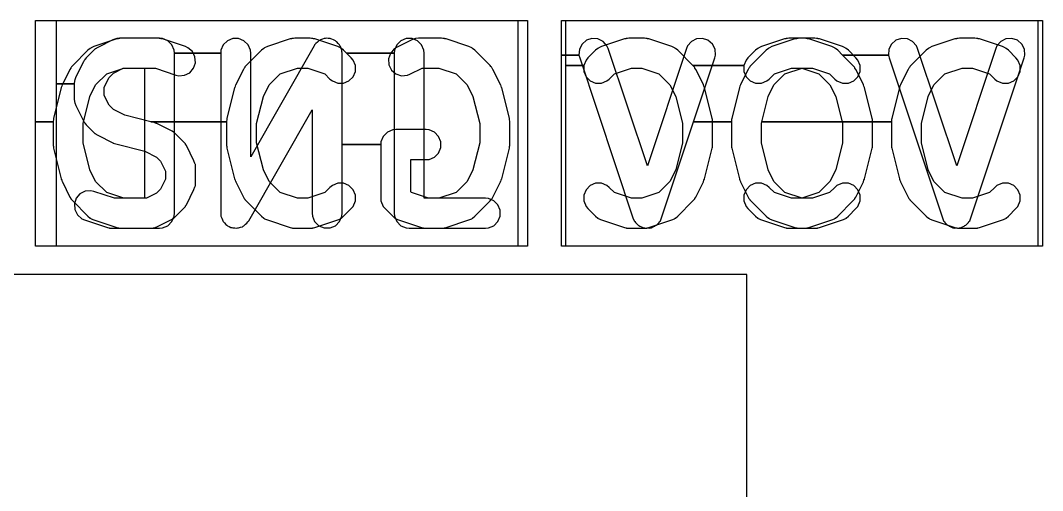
# Model space of a CAD drawing. Extents: x 0 to 153, y 0 to 103.
# Drawn here: x 115.07 to 120.18, y 50.68 to 53.03 of the extents above; entities that cross this region are included whole.
import ezdxf

# ---------------------------------------------------------------- set-up
doc = ezdxf.new("R2010")
doc.units = 0

msp = doc.modelspace()

# ---------------------------------------------------------------- linework, layer by layer
at = {"layer": 'Layer 1'}
for p, q in [((115.147, 52.524), (115.147, 53.0308)), ((115.147, 53.0308), (117.608, 53.0308)), ((115.252, 52.7145), (115.252, 53.0308)), ((115.252, 53.0308), (117.559, 53.0308)), ((117.559, 53.0308), (117.559, 51.903)), ((117.608, 53.0308), (117.608, 51.903)), ((117.777, 52.8575), (117.777, 53.0308)), ((117.777, 53.0308), (120.159, 53.0308)), ((117.8, 52.8053), (117.8, 53.0308)), ((117.8, 53.0308), (120.183, 53.0308)), ((120.159, 53.0308), (120.159, 51.903)), ((120.183, 53.0308), (120.183, 51.903)), ((115.426, 52.894), (115.424, 52.8922)), ((115.439, 52.9), (115.426, 52.894)), ((115.554, 52.9381), (115.439, 52.9)), ((115.459, 52.8959), (115.452, 52.8919)), ((115.535, 52.934), (115.459, 52.8959)), ((115.549, 52.9392), (115.535, 52.934)), ((115.551, 52.9394), (115.549, 52.9392)), ((115.554, 52.9405), (115.551, 52.9394)), ((115.568, 52.9419), (115.554, 52.9405)), ((115.561, 52.9397), (115.554, 52.9381)), ((115.563, 52.9405), (115.561, 52.9397)), ((115.565, 52.9407), (115.563, 52.9405)), ((115.568, 52.9413), (115.565, 52.9407)), ((115.759, 52.9419), (115.568, 52.9419)), ((115.57, 52.9412), (115.568, 52.9413)), ((115.577, 52.9419), (115.57, 52.9412)), ((115.768, 52.9419), (115.577, 52.9419)), ((115.766, 52.9412), (115.759, 52.9419)), ((115.768, 52.9413), (115.766, 52.9412)), ((115.782, 52.9405), (115.768, 52.9419)), ((115.771, 52.9407), (115.768, 52.9413)), ((115.774, 52.9405), (115.771, 52.9407)), ((115.775, 52.9397), (115.774, 52.9405)), ((115.783, 52.9381), (115.775, 52.9397)), ((115.809, 52.9293), (115.782, 52.9405)), ((115.897, 52.9), (115.783, 52.9381)), ((115.83, 52.9086), (115.809, 52.9293)), ((115.841, 52.8815), (115.83, 52.9086)), ((115.91, 52.894), (115.897, 52.9)), ((115.933, 52.8748), (115.91, 52.894)), ((116.086, 52.9086), (116.075, 52.8815)), ((116.107, 52.9293), (116.086, 52.9086)), ((116.134, 52.9405), (116.107, 52.9293)), ((116.163, 52.9405), (116.134, 52.9405)), ((116.19, 52.9293), (116.163, 52.9405)), ((116.211, 52.9086), (116.19, 52.9293)), ((116.222, 52.8815), (116.211, 52.9086)), ((116.541, 52.9041), (116.224, 52.3493)), ((116.293, 52.894), (116.291, 52.8922)), ((116.307, 52.9), (116.293, 52.894)), ((116.421, 52.9381), (116.307, 52.9)), ((116.428, 52.9397), (116.421, 52.9381)), ((116.43, 52.9405), (116.428, 52.9397)), ((116.433, 52.9407), (116.43, 52.9405)), ((116.435, 52.9413), (116.433, 52.9407)), ((116.437, 52.9412), (116.435, 52.9413)), ((116.445, 52.9419), (116.437, 52.9412)), ((116.521, 52.9419), (116.445, 52.9419)), ((116.528, 52.9412), (116.521, 52.9419)), ((116.53, 52.9413), (116.528, 52.9412)), ((116.533, 52.9407), (116.53, 52.9413)), ((116.535, 52.9405), (116.533, 52.9407)), ((116.537, 52.9397), (116.535, 52.9405)), ((116.544, 52.9381), (116.537, 52.9397)), ((116.543, 52.9072), (116.541, 52.9041)), ((116.545, 52.91), (116.543, 52.9086)), ((116.543, 52.9086), (116.543, 52.9072)), ((116.659, 52.9), (116.544, 52.9381)), ((116.549, 52.9161), (116.545, 52.91)), ((116.557, 52.9222), (116.549, 52.9161)), ((116.564, 52.9293), (116.557, 52.9222)), ((116.569, 52.9311), (116.564, 52.9293)), ((116.572, 52.934), (116.569, 52.9311)), ((116.582, 52.9366), (116.572, 52.934)), ((116.591, 52.9405), (116.582, 52.9366)), ((116.596, 52.9405), (116.591, 52.9405)), ((116.601, 52.9417), (116.596, 52.9405)), ((116.611, 52.9405), (116.601, 52.9417)), ((116.621, 52.9405), (116.611, 52.9405)), ((116.625, 52.9386), (116.621, 52.9405)), ((116.63, 52.938), (116.625, 52.9386)), ((116.638, 52.9331), (116.63, 52.938)), ((116.647, 52.9293), (116.638, 52.9331)), ((116.651, 52.9259), (116.647, 52.9293)), ((116.655, 52.9235), (116.651, 52.9259)), ((116.661, 52.9156), (116.655, 52.9235)), ((116.672, 52.894), (116.659, 52.9)), ((116.668, 52.9086), (116.661, 52.9156)), ((116.67, 52.9042), (116.668, 52.9086)), ((116.673, 52.9004), (116.67, 52.9042)), ((116.674, 52.8922), (116.672, 52.894)), ((116.676, 52.8908), (116.673, 52.9004)), ((116.953, 52.8959), (116.941, 52.8881)), ((116.954, 52.9086), (116.942, 52.8815)), ((117.029, 52.934), (116.953, 52.8959)), ((116.974, 52.9293), (116.954, 52.9086)), ((117.001, 52.9405), (116.974, 52.9293)), ((117.031, 52.9405), (117.001, 52.9405)), ((117.043, 52.9392), (117.029, 52.934)), ((117.058, 52.9293), (117.031, 52.9405)), ((117.046, 52.9394), (117.043, 52.9392)), ((117.048, 52.9405), (117.046, 52.9394)), ((117.063, 52.9419), (117.048, 52.9405)), ((117.078, 52.9086), (117.058, 52.9293)), ((117.177, 52.9419), (117.063, 52.9419)), ((117.09, 52.8815), (117.078, 52.9086)), ((117.185, 52.9412), (117.177, 52.9419)), ((117.187, 52.9413), (117.185, 52.9412)), ((117.189, 52.9407), (117.187, 52.9413)), ((117.192, 52.9405), (117.189, 52.9407)), ((117.194, 52.9397), (117.192, 52.9405)), ((117.201, 52.9381), (117.194, 52.9397)), ((117.315, 52.9), (117.201, 52.9381)), ((117.329, 52.894), (117.315, 52.9)), ((117.331, 52.8922), (117.329, 52.894)), ((117.881, 52.9129), (117.868, 52.8867)), ((117.903, 52.9321), (117.881, 52.9129)), ((117.93, 52.9413), (117.903, 52.9321)), ((117.96, 52.9392), (117.93, 52.9413)), ((117.986, 52.9262), (117.96, 52.9392)), ((117.964, 52.894), (117.962, 52.8922)), ((117.977, 52.9), (117.964, 52.894)), ((118.092, 52.9381), (117.977, 52.9)), ((118.005, 52.904), (117.986, 52.9262)), ((118.011, 52.8906), (118.005, 52.904)), ((118.099, 52.9397), (118.092, 52.9381)), ((118.101, 52.9405), (118.099, 52.9397)), ((118.103, 52.9407), (118.101, 52.9405)), ((118.106, 52.9413), (118.103, 52.9407)), ((118.108, 52.9412), (118.106, 52.9413)), ((118.115, 52.9419), (118.108, 52.9412)), ((118.192, 52.9419), (118.115, 52.9419)), ((118.199, 52.9412), (118.192, 52.9419)), ((118.201, 52.9413), (118.199, 52.9412)), ((118.204, 52.9407), (118.201, 52.9413)), ((118.206, 52.9405), (118.204, 52.9407)), ((118.208, 52.9397), (118.206, 52.9405)), ((118.215, 52.9381), (118.208, 52.9397)), ((118.33, 52.9), (118.215, 52.9381)), ((118.343, 52.894), (118.33, 52.9)), ((118.345, 52.8922), (118.343, 52.894)), ((118.408, 52.904), (118.402, 52.8906)), ((118.427, 52.9262), (118.408, 52.904)), ((118.453, 52.9392), (118.427, 52.9262)), ((118.483, 52.9413), (118.453, 52.9392)), ((118.51, 52.9321), (118.483, 52.9413)), ((118.532, 52.9129), (118.51, 52.9321)), ((118.546, 52.8867), (118.532, 52.9129)), ((118.764, 52.894), (118.762, 52.8922)), ((118.777, 52.9), (118.764, 52.894)), ((118.892, 52.9381), (118.777, 52.9)), ((118.817, 52.894), (118.815, 52.8922)), ((118.83, 52.9), (118.817, 52.894)), ((118.945, 52.9381), (118.83, 52.9)), ((118.899, 52.9397), (118.892, 52.9381)), ((118.901, 52.9405), (118.899, 52.9397)), ((118.903, 52.9407), (118.901, 52.9405)), ((118.906, 52.9413), (118.903, 52.9407)), ((118.908, 52.9412), (118.906, 52.9413)), ((118.915, 52.9419), (118.908, 52.9412)), ((118.992, 52.9419), (118.915, 52.9419)), ((118.952, 52.9397), (118.945, 52.9381)), ((118.954, 52.9405), (118.952, 52.9397)), ((118.957, 52.9407), (118.954, 52.9405)), ((118.959, 52.9413), (118.957, 52.9407)), ((118.961, 52.9412), (118.959, 52.9413)), ((118.968, 52.9419), (118.961, 52.9412)), ((119.045, 52.9419), (118.968, 52.9419)), ((118.999, 52.9412), (118.992, 52.9419)), ((119.001, 52.9413), (118.999, 52.9412)), ((119.004, 52.9407), (119.001, 52.9413)), ((119.006, 52.9405), (119.004, 52.9407)), ((119.008, 52.9397), (119.006, 52.9405)), ((119.015, 52.9381), (119.008, 52.9397)), ((119.13, 52.9), (119.015, 52.9381)), ((119.052, 52.9412), (119.045, 52.9419)), ((119.054, 52.9413), (119.052, 52.9412)), ((119.057, 52.9407), (119.054, 52.9413)), ((119.059, 52.9405), (119.057, 52.9407)), ((119.061, 52.9397), (119.059, 52.9405)), ((119.068, 52.9381), (119.061, 52.9397)), ((119.183, 52.9), (119.068, 52.9381)), ((119.143, 52.894), (119.13, 52.9)), ((119.145, 52.8922), (119.143, 52.894)), ((119.196, 52.894), (119.183, 52.9)), ((119.198, 52.8922), (119.196, 52.894)), ((119.427, 52.9129), (119.415, 52.8867)), ((119.45, 52.9321), (119.427, 52.9129)), ((119.477, 52.9413), (119.45, 52.9321)), ((119.507, 52.9392), (119.477, 52.9413)), ((119.533, 52.9262), (119.507, 52.9392)), ((119.552, 52.904), (119.533, 52.9262)), ((119.558, 52.8906), (119.552, 52.904)), ((119.617, 52.894), (119.615, 52.8922)), ((119.63, 52.9), (119.617, 52.894)), ((119.745, 52.9381), (119.63, 52.9)), ((119.752, 52.9397), (119.745, 52.9381)), ((119.754, 52.9405), (119.752, 52.9397)), ((119.757, 52.9407), (119.754, 52.9405)), ((119.759, 52.9413), (119.757, 52.9407)), ((119.761, 52.9412), (119.759, 52.9413)), ((119.768, 52.9419), (119.761, 52.9412)), ((119.845, 52.9419), (119.768, 52.9419)), ((119.852, 52.9412), (119.845, 52.9419)), ((119.854, 52.9413), (119.852, 52.9412)), ((119.857, 52.9407), (119.854, 52.9413)), ((119.859, 52.9405), (119.857, 52.9407)), ((119.861, 52.9397), (119.859, 52.9405)), ((119.868, 52.9381), (119.861, 52.9397)), ((119.983, 52.9), (119.868, 52.9381)), ((119.955, 52.904), (119.949, 52.8906)), ((119.974, 52.9262), (119.955, 52.904)), ((120, 52.9392), (119.974, 52.9262)), ((119.996, 52.894), (119.983, 52.9)), ((119.998, 52.8922), (119.996, 52.894)), ((120.029, 52.9413), (120, 52.9392)), ((120.057, 52.9321), (120.029, 52.9413)), ((120.079, 52.9129), (120.057, 52.9321)), ((120.093, 52.8867), (120.079, 52.9129)), ((115.41, 52.8818), (115.334, 52.8057)), ((115.401, 52.8437), (115.396, 52.838)), ((115.439, 52.8818), (115.401, 52.8437)), ((115.421, 52.8912), (115.41, 52.8818)), ((115.424, 52.8922), (115.421, 52.8912)), ((115.445, 52.8866), (115.439, 52.8818)), ((115.446, 52.8881), (115.445, 52.8866)), ((115.448, 52.8895), (115.446, 52.8881)), ((115.451, 52.8912), (115.448, 52.8895)), ((115.452, 52.8919), (115.451, 52.8912)), ((115.843, 52.8669), (115.841, 52.8815)), ((115.843, 52.0669), (115.843, 52.8669)), ((115.843, 52.8669), (116.074, 52.8669)), ((116.074, 52.8669), (115.843, 52.8669)), ((115.945, 52.8486), (115.933, 52.8748)), ((115.948, 52.8194), (115.945, 52.8486)), ((116.075, 52.8815), (116.074, 52.8669)), ((116.074, 52.8669), (116.074, 52.0669)), ((116.277, 52.8818), (116.201, 52.8057)), ((116.224, 52.8669), (116.222, 52.8815)), ((116.224, 52.3493), (116.224, 52.8669)), ((116.289, 52.8912), (116.277, 52.8818)), ((116.291, 52.8922), (116.289, 52.8912)), ((116.677, 52.8912), (116.674, 52.8922)), ((116.679, 52.8815), (116.676, 52.8908)), ((116.688, 52.8818), (116.677, 52.8912)), ((116.68, 52.8741), (116.679, 52.8815)), ((116.681, 52.8721), (116.68, 52.8741)), ((116.68, 52.8707), (116.681, 52.8721)), ((116.681, 52.8669), (116.68, 52.8707)), ((116.681, 52.4098), (116.681, 52.8669)), ((116.703, 52.8669), (116.688, 52.8818)), ((116.726, 52.8437), (116.703, 52.8669)), ((116.703, 52.8669), (116.941, 52.8669)), ((116.941, 52.8669), (116.703, 52.8669)), ((116.736, 52.8324), (116.726, 52.8437)), ((116.922, 52.866), (116.912, 52.8382)), ((116.941, 52.8881), (116.922, 52.866)), ((116.942, 52.8815), (116.941, 52.8669)), ((116.941, 52.8669), (116.941, 52.0669)), ((117.091, 52.8669), (117.09, 52.8815)), ((117.091, 52.1419), (117.091, 52.8669)), ((117.333, 52.8912), (117.331, 52.8922)), ((117.345, 52.8818), (117.333, 52.8912)), ((117.421, 52.8057), (117.345, 52.8818)), ((117.777, 51.903), (117.777, 52.8575)), ((117.777, 52.8575), (117.865, 52.8575)), ((117.865, 52.8575), (117.777, 52.8575)), ((117.868, 52.8867), (117.865, 52.8575)), ((117.865, 52.8575), (117.869, 52.8432)), ((117.869, 52.8432), (118.135, 52.0432)), ((117.91, 52.8437), (117.901, 52.8324)), ((117.948, 52.8818), (117.91, 52.8437)), ((117.959, 52.8912), (117.948, 52.8818)), ((117.962, 52.8922), (117.959, 52.8912)), ((118.207, 52.3041), (118.011, 52.8906)), ((118.402, 52.8906), (118.207, 52.3041)), ((118.347, 52.8912), (118.345, 52.8922)), ((118.359, 52.8818), (118.347, 52.8912)), ((118.435, 52.8057), (118.359, 52.8818)), ((118.438, 52.524), (118.544, 52.8432)), ((118.544, 52.8432), (118.548, 52.8575)), ((118.548, 52.8575), (118.546, 52.8867)), ((118.71, 52.8437), (118.701, 52.8324)), ((118.748, 52.8818), (118.71, 52.8437)), ((118.801, 52.8818), (118.725, 52.8057)), ((118.759, 52.8912), (118.748, 52.8818)), ((118.762, 52.8922), (118.759, 52.8912)), ((118.812, 52.8912), (118.801, 52.8818)), ((118.815, 52.8922), (118.812, 52.8912)), ((119.147, 52.8912), (119.145, 52.8922)), ((119.159, 52.8818), (119.147, 52.8912)), ((119.183, 52.8575), (119.159, 52.8818)), ((119.235, 52.8057), (119.183, 52.8575)), ((119.183, 52.8575), (119.412, 52.8575)), ((119.412, 52.8575), (119.183, 52.8575)), ((119.201, 52.8912), (119.198, 52.8922)), ((119.212, 52.8818), (119.201, 52.8912)), ((119.25, 52.8437), (119.212, 52.8818)), ((119.259, 52.8324), (119.25, 52.8437)), ((119.415, 52.8867), (119.412, 52.8575)), ((119.412, 52.8575), (119.416, 52.8432)), ((119.416, 52.8432), (119.682, 52.0432)), ((119.601, 52.8818), (119.525, 52.8057)), ((119.754, 52.3041), (119.558, 52.8906)), ((119.612, 52.8912), (119.601, 52.8818)), ((119.615, 52.8922), (119.612, 52.8912)), ((119.949, 52.8906), (119.754, 52.3041)), ((119.825, 52.0432), (120.091, 52.8432)), ((120.001, 52.8912), (119.998, 52.8922)), ((120.012, 52.8818), (120.001, 52.8912)), ((120.05, 52.8437), (120.012, 52.8818)), ((120.059, 52.8324), (120.05, 52.8437)), ((120.091, 52.8432), (120.094, 52.8575)), ((120.094, 52.8575), (120.093, 52.8867)), ((115.324, 52.7925), (115.32, 52.7862)), ((115.326, 52.7963), (115.324, 52.7943)), ((115.324, 52.7943), (115.324, 52.7925)), ((115.328, 52.7986), (115.326, 52.7963)), ((115.329, 52.7999), (115.328, 52.7986)), ((115.334, 52.8057), (115.329, 52.7999)), ((115.387, 52.8243), (115.349, 52.7481)), ((115.391, 52.8306), (115.387, 52.8243)), ((115.392, 52.8324), (115.391, 52.8306)), ((115.394, 52.8344), (115.392, 52.8324)), ((115.395, 52.8367), (115.394, 52.8344)), ((115.396, 52.838), (115.395, 52.8367)), ((115.504, 52.7633), (115.589, 52.7919)), ((115.537, 52.7672), (115.586, 52.7919)), ((115.586, 52.7919), (115.747, 52.7919)), ((115.589, 52.7919), (115.693, 52.7919)), ((115.693, 52.7919), (115.693, 52.1419)), ((115.747, 52.7919), (115.85, 52.7577)), ((115.919, 52.7696), (115.938, 52.7917)), ((115.938, 52.7917), (115.948, 52.8194)), ((116.191, 52.7925), (116.187, 52.7862)), ((116.192, 52.7943), (116.191, 52.7925)), ((116.194, 52.7963), (116.192, 52.7943)), ((116.195, 52.7986), (116.194, 52.7963)), ((116.196, 52.7999), (116.195, 52.7986)), ((116.201, 52.8057), (116.196, 52.7999)), ((116.371, 52.7633), (116.457, 52.7919)), ((116.457, 52.7919), (116.509, 52.7919)), ((116.509, 52.7919), (116.595, 52.7633)), ((116.747, 52.8053), (116.736, 52.8324)), ((116.747, 52.7761), (116.747, 52.8053)), ((116.912, 52.8382), (116.915, 52.809)), ((116.915, 52.809), (116.927, 52.7828)), ((117.02, 52.7617), (117.081, 52.7919)), ((117.081, 52.7919), (117.165, 52.7919)), ((117.165, 52.7919), (117.251, 52.7633)), ((117.425, 52.7999), (117.421, 52.8057)), ((117.427, 52.7986), (117.425, 52.7999)), ((117.428, 52.7964), (117.427, 52.7986)), ((117.43, 52.7943), (117.428, 52.7964)), ((117.431, 52.7925), (117.43, 52.7943)), ((117.435, 52.7862), (117.431, 52.7925)), ((117.8, 51.903), (117.8, 52.8053)), ((117.8, 52.8053), (117.889, 52.8053)), ((117.889, 52.8053), (117.8, 52.8053)), ((117.901, 52.8324), (117.889, 52.8053)), ((117.889, 52.8053), (117.889, 52.7761)), ((118.042, 52.7633), (118.127, 52.7919)), ((118.127, 52.7919), (118.179, 52.7919)), ((118.179, 52.7919), (118.265, 52.7633)), ((118.435, 52.8053), (118.435, 52.8057)), ((118.44, 52.7999), (118.435, 52.8053)), ((118.435, 52.8053), (118.689, 52.8053)), ((118.689, 52.8053), (118.435, 52.8053)), ((118.441, 52.7986), (118.44, 52.7999)), ((118.443, 52.7964), (118.441, 52.7986)), ((118.444, 52.7943), (118.443, 52.7964)), ((118.445, 52.7925), (118.444, 52.7943)), ((118.449, 52.7862), (118.445, 52.7925)), ((118.701, 52.8324), (118.689, 52.8053)), ((118.689, 52.8053), (118.689, 52.7761)), ((118.715, 52.7925), (118.711, 52.7862)), ((118.716, 52.7943), (118.715, 52.7925)), ((118.717, 52.7963), (118.716, 52.7943)), ((118.719, 52.7986), (118.717, 52.7963)), ((118.72, 52.7999), (118.719, 52.7986)), ((118.725, 52.8057), (118.72, 52.7999)), ((118.842, 52.7633), (118.927, 52.7919)), ((118.895, 52.7633), (118.981, 52.7919)), ((118.927, 52.7919), (118.979, 52.7919)), ((118.979, 52.7919), (119.065, 52.7633)), ((118.981, 52.7919), (119.032, 52.7919)), ((119.032, 52.7919), (119.118, 52.7633)), ((119.24, 52.7999), (119.235, 52.8057)), ((119.241, 52.7986), (119.24, 52.7999)), ((119.243, 52.7964), (119.241, 52.7986)), ((119.244, 52.7943), (119.243, 52.7964)), ((119.245, 52.7925), (119.244, 52.7943)), ((119.249, 52.7862), (119.245, 52.7925)), ((119.271, 52.8053), (119.259, 52.8324)), ((119.271, 52.7761), (119.271, 52.8053)), ((119.515, 52.7925), (119.511, 52.7862)), ((119.516, 52.7943), (119.515, 52.7925)), ((119.517, 52.7963), (119.516, 52.7943)), ((119.519, 52.7986), (119.517, 52.7963)), ((119.52, 52.7999), (119.519, 52.7986)), ((119.525, 52.8057), (119.52, 52.7999)), ((119.695, 52.7633), (119.781, 52.7919)), ((119.781, 52.7919), (119.832, 52.7919)), ((119.832, 52.7919), (119.918, 52.7633)), ((120.071, 52.8053), (120.059, 52.8324)), ((120.071, 52.7761), (120.071, 52.8053)), ((115.32, 52.7862), (115.282, 52.71)), ((115.349, 52.7481), (115.344, 52.7343)), ((115.448, 52.7082), (115.504, 52.7633)), ((115.491, 52.6968), (115.516, 52.7463)), ((115.516, 52.7463), (115.537, 52.7672)), ((115.85, 52.7577), (115.864, 52.7544)), ((115.864, 52.7544), (115.893, 52.7565)), ((115.893, 52.7565), (115.919, 52.7696)), ((116.187, 52.7862), (116.149, 52.71)), ((116.316, 52.7082), (116.371, 52.7633)), ((116.595, 52.7633), (116.62, 52.7377)), ((116.715, 52.7284), (116.736, 52.749)), ((116.736, 52.749), (116.747, 52.7761)), ((116.927, 52.7828), (116.95, 52.7637)), ((116.95, 52.7637), (116.977, 52.7544)), ((116.977, 52.7544), (117.007, 52.7565)), ((117.007, 52.7565), (117.02, 52.7617)), ((117.251, 52.7633), (117.306, 52.7082)), ((117.473, 52.71), (117.435, 52.7862)), ((117.889, 52.7761), (117.901, 52.749)), ((117.901, 52.749), (117.921, 52.7284)), ((118.016, 52.7377), (118.042, 52.7633)), ((118.265, 52.7633), (118.32, 52.7082)), ((118.487, 52.71), (118.449, 52.7862)), ((118.711, 52.7862), (118.673, 52.71)), ((118.689, 52.7761), (118.701, 52.749)), ((118.701, 52.749), (118.721, 52.7284)), ((118.816, 52.7377), (118.842, 52.7633)), ((118.84, 52.7082), (118.895, 52.7633)), ((119.065, 52.7633), (119.12, 52.7082)), ((119.118, 52.7633), (119.144, 52.7377)), ((119.239, 52.7284), (119.259, 52.749)), ((119.287, 52.71), (119.249, 52.7862)), ((119.259, 52.749), (119.271, 52.7761)), ((119.511, 52.7862), (119.473, 52.71)), ((119.64, 52.7082), (119.695, 52.7633)), ((119.918, 52.7633), (119.944, 52.7377)), ((120.039, 52.7284), (120.059, 52.749)), ((120.059, 52.749), (120.071, 52.7761)), ((115.276, 52.6946), (115.238, 52.5422)), ((115.252, 51.903), (115.252, 52.7145)), ((115.252, 52.7145), (115.341, 52.7145)), ((115.341, 52.7145), (115.252, 52.7145)), ((115.279, 52.7023), (115.276, 52.6962)), ((115.276, 52.6962), (115.276, 52.6957)), ((115.276, 52.6957), (115.276, 52.6946)), ((115.281, 52.7085), (115.279, 52.7023)), ((115.282, 52.71), (115.281, 52.7089)), ((115.281, 52.7089), (115.281, 52.7085)), ((115.343, 52.7292), (115.341, 52.7145)), ((115.341, 52.7145), (115.341, 52.6383)), ((115.344, 52.7316), (115.343, 52.7292)), ((115.344, 52.7343), (115.344, 52.7316)), ((115.419, 52.6503), (115.448, 52.7082)), ((115.491, 52.656), (115.491, 52.6968)), ((116.143, 52.6946), (116.105, 52.5422)), ((116.144, 52.6957), (116.143, 52.6946)), ((116.146, 52.7023), (116.144, 52.6962)), ((116.144, 52.6962), (116.144, 52.6957)), ((116.148, 52.7085), (116.146, 52.7023)), ((116.149, 52.7089), (116.148, 52.7085)), ((116.149, 52.71), (116.149, 52.7089)), ((116.287, 52.6503), (116.316, 52.7082)), ((116.62, 52.7377), (116.632, 52.7284)), ((116.632, 52.7284), (116.659, 52.7172)), ((116.659, 52.7172), (116.688, 52.7172)), ((116.688, 52.7172), (116.715, 52.7284)), ((117.306, 52.7082), (117.335, 52.6503)), ((117.473, 52.7089), (117.473, 52.71)), ((117.474, 52.7085), (117.473, 52.7089)), ((117.476, 52.7023), (117.474, 52.7085)), ((117.478, 52.6962), (117.476, 52.7023)), ((117.478, 52.6957), (117.478, 52.6962)), ((117.479, 52.6946), (117.478, 52.6957)), ((117.517, 52.5422), (117.479, 52.6946)), ((117.921, 52.7284), (117.948, 52.7172)), ((117.948, 52.7172), (117.978, 52.7172)), ((117.978, 52.7172), (118.005, 52.7284)), ((118.005, 52.7284), (118.016, 52.7377)), ((118.32, 52.7082), (118.349, 52.6503)), ((118.488, 52.7089), (118.487, 52.71)), ((118.488, 52.7085), (118.488, 52.7089)), ((118.49, 52.7023), (118.488, 52.7085)), ((118.493, 52.6962), (118.49, 52.7023)), ((118.493, 52.6957), (118.493, 52.6962)), ((118.493, 52.6946), (118.493, 52.6957)), ((118.531, 52.5422), (118.493, 52.6946)), ((118.667, 52.6946), (118.629, 52.5422)), ((118.668, 52.6957), (118.667, 52.6946)), ((118.67, 52.7023), (118.668, 52.6962)), ((118.668, 52.6962), (118.668, 52.6957)), ((118.672, 52.7085), (118.67, 52.7023)), ((118.673, 52.71), (118.672, 52.7089)), ((118.672, 52.7089), (118.672, 52.7085)), ((118.721, 52.7284), (118.748, 52.7172)), ((118.748, 52.7172), (118.778, 52.7172)), ((118.778, 52.7172), (118.805, 52.7284)), ((118.805, 52.7284), (118.816, 52.7377)), ((118.811, 52.6503), (118.84, 52.7082)), ((119.12, 52.7082), (119.149, 52.6503)), ((119.144, 52.7377), (119.155, 52.7284)), ((119.155, 52.7284), (119.182, 52.7172)), ((119.182, 52.7172), (119.212, 52.7172)), ((119.212, 52.7172), (119.239, 52.7284)), ((119.288, 52.7089), (119.287, 52.71)), ((119.288, 52.7085), (119.288, 52.7089)), ((119.29, 52.7023), (119.288, 52.7085)), ((119.293, 52.6962), (119.29, 52.7023)), ((119.293, 52.6957), (119.293, 52.6962)), ((119.293, 52.6946), (119.293, 52.6957)), ((119.331, 52.5422), (119.293, 52.6946)), ((119.467, 52.6946), (119.429, 52.5422)), ((119.468, 52.6957), (119.467, 52.6946)), ((119.47, 52.7023), (119.468, 52.6962)), ((119.468, 52.6962), (119.468, 52.6957)), ((119.472, 52.7085), (119.47, 52.7023)), ((119.473, 52.71), (119.472, 52.7089)), ((119.472, 52.7089), (119.472, 52.7085)), ((119.611, 52.6503), (119.64, 52.7082)), ((119.944, 52.7377), (119.955, 52.7284)), ((119.955, 52.7284), (119.982, 52.7172)), ((119.982, 52.7172), (120.012, 52.7172)), ((120.012, 52.7172), (120.039, 52.7284)), ((115.341, 52.6383), (115.343, 52.6237)), ((115.386, 52.5148), (115.419, 52.6503)), ((115.516, 52.6066), (115.491, 52.656)), ((116.253, 52.5148), (116.287, 52.6503)), ((117.335, 52.6503), (117.369, 52.5148)), ((118.349, 52.6503), (118.383, 52.5148)), ((118.779, 52.524), (118.811, 52.6503)), ((119.149, 52.6503), (119.183, 52.5148)), ((119.577, 52.5148), (119.611, 52.6503)), ((115.343, 52.6237), (115.344, 52.6212)), ((115.344, 52.6212), (115.344, 52.6185)), ((115.344, 52.6185), (115.349, 52.6048)), ((115.349, 52.6048), (115.387, 52.5286)), ((115.537, 52.5857), (115.516, 52.6066)), ((115.238, 52.5422), (115.237, 52.5397)), ((115.237, 52.5397), (115.237, 52.5387)), ((115.237, 52.5387), (115.237, 52.5332)), ((115.595, 52.5567), (115.537, 52.5857)), ((115.725, 52.524), (115.595, 52.5567)), ((116.105, 52.5397), (116.104, 52.5387)), ((116.104, 52.5387), (116.104, 52.5332)), ((116.105, 52.5422), (116.105, 52.5397)), ((116.214, 52.0297), (116.531, 52.5845)), ((116.531, 52.5845), (116.531, 52.0669)), ((117.517, 52.5397), (117.517, 52.5422)), ((117.517, 52.5387), (117.517, 52.5397)), ((117.518, 52.5332), (117.517, 52.5387)), ((118.531, 52.5397), (118.531, 52.5422)), ((118.532, 52.5387), (118.531, 52.5397)), ((118.532, 52.5332), (118.532, 52.5387)), ((118.629, 52.5397), (118.628, 52.5387)), ((118.628, 52.5387), (118.628, 52.5332)), ((118.629, 52.5422), (118.629, 52.5397)), ((119.331, 52.5397), (119.331, 52.5422)), ((119.332, 52.5387), (119.331, 52.5397)), ((119.332, 52.5332), (119.332, 52.5387)), ((119.429, 52.5397), (119.428, 52.5387)), ((119.428, 52.5387), (119.428, 52.5332)), ((119.429, 52.5422), (119.429, 52.5397)), ((115.147, 51.903), (115.147, 52.524)), ((115.147, 52.524), (115.236, 52.524)), ((115.236, 52.524), (115.147, 52.524)), ((115.237, 52.5332), (115.236, 52.5277)), ((115.236, 52.5277), (115.236, 52.5266)), ((115.236, 52.5266), (115.236, 52.524)), ((115.236, 52.524), (115.236, 52.4098)), ((115.386, 52.419), (115.386, 52.5148)), ((115.387, 52.5286), (115.391, 52.5223)), ((115.391, 52.5223), (115.392, 52.5205)), ((115.392, 52.5205), (115.394, 52.5184)), ((115.394, 52.5184), (115.395, 52.5162)), ((115.395, 52.5162), (115.396, 52.5149)), ((115.396, 52.5149), (115.401, 52.5091)), ((115.401, 52.5091), (115.439, 52.471)), ((115.739, 52.5206), (115.725, 52.524)), ((115.725, 52.524), (116.103, 52.524)), ((116.103, 52.524), (115.725, 52.524)), ((115.74, 52.5202), (115.739, 52.5206)), ((115.741, 52.5202), (115.74, 52.5202)), ((115.747, 52.5179), (115.741, 52.5202)), ((115.753, 52.5157), (115.747, 52.5179)), ((115.753, 52.5154), (115.753, 52.5157)), ((115.754, 52.5149), (115.753, 52.5154)), ((115.831, 52.4768), (115.754, 52.5149)), ((116.104, 52.5332), (116.103, 52.5277)), ((116.103, 52.5277), (116.103, 52.5266)), ((116.103, 52.5266), (116.103, 52.524)), ((116.103, 52.524), (116.103, 52.4098)), ((116.253, 52.419), (116.253, 52.5148)), ((117.369, 52.5148), (117.369, 52.419)), ((117.519, 52.5277), (117.518, 52.5332)), ((117.519, 52.5266), (117.519, 52.5277)), ((117.519, 52.524), (117.519, 52.5266)), ((117.519, 52.4098), (117.519, 52.524)), ((118.278, 52.0432), (118.438, 52.524)), ((118.383, 52.5148), (118.383, 52.419)), ((118.438, 52.524), (118.627, 52.524)), ((118.627, 52.524), (118.438, 52.524)), ((118.533, 52.5277), (118.532, 52.5332)), ((118.533, 52.5266), (118.533, 52.5277)), ((118.533, 52.524), (118.533, 52.5266)), ((118.533, 52.4098), (118.533, 52.524)), ((118.628, 52.5332), (118.627, 52.5277)), ((118.627, 52.5277), (118.627, 52.5266)), ((118.627, 52.5266), (118.627, 52.524)), ((118.627, 52.524), (118.627, 52.4098)), ((118.777, 52.5148), (118.779, 52.524)), ((118.777, 52.419), (118.777, 52.5148)), ((118.779, 52.524), (119.427, 52.524)), ((119.427, 52.524), (118.779, 52.524)), ((119.183, 52.5148), (119.183, 52.419)), ((119.333, 52.5277), (119.332, 52.5332)), ((119.333, 52.5266), (119.333, 52.5277)), ((119.333, 52.524), (119.333, 52.5266)), ((119.333, 52.4098), (119.333, 52.524)), ((119.428, 52.5332), (119.427, 52.5277)), ((119.427, 52.5277), (119.427, 52.5266)), ((119.427, 52.5266), (119.427, 52.524)), ((119.427, 52.524), (119.427, 52.4098)), ((119.577, 52.419), (119.577, 52.5148)), ((115.439, 52.471), (115.445, 52.4663)), ((115.445, 52.4663), (115.446, 52.4648)), ((115.446, 52.4648), (115.448, 52.4634)), ((115.448, 52.4634), (115.451, 52.4617)), ((115.451, 52.4617), (115.452, 52.4609)), ((115.452, 52.4609), (115.459, 52.457)), ((115.459, 52.457), (115.535, 52.4189)), ((115.837, 52.4729), (115.831, 52.4768)), ((115.839, 52.4721), (115.837, 52.4729)), ((115.841, 52.4704), (115.839, 52.4721)), ((115.843, 52.469), (115.841, 52.4704)), ((115.844, 52.4675), (115.843, 52.469)), ((115.85, 52.4628), (115.844, 52.4675)), ((115.888, 52.4247), (115.85, 52.4628)), ((116.886, 52.4514), (116.875, 52.4244)), ((116.907, 52.4721), (116.886, 52.4514)), ((116.934, 52.4833), (116.907, 52.4721)), ((116.949, 52.4848), (116.934, 52.4833)), ((117.101, 52.4848), (116.949, 52.4848)), ((117.116, 52.4833), (117.101, 52.4848)), ((117.143, 52.4721), (117.116, 52.4833)), ((117.163, 52.4514), (117.143, 52.4721)), ((117.175, 52.4244), (117.163, 52.4514)), ((115.236, 52.4098), (115.236, 52.4072)), ((115.236, 52.4072), (115.236, 52.4061)), ((115.236, 52.4061), (115.237, 52.4006)), ((115.237, 52.4006), (115.237, 52.3951)), ((115.237, 52.3951), (115.237, 52.3941)), ((115.237, 52.3941), (115.238, 52.3916)), ((115.238, 52.3916), (115.276, 52.2392)), ((115.419, 52.2836), (115.386, 52.419)), ((115.535, 52.4189), (115.536, 52.4185)), ((115.536, 52.4185), (115.536, 52.4181)), ((115.536, 52.4181), (115.543, 52.4159)), ((115.543, 52.4159), (115.549, 52.4136)), ((115.549, 52.4136), (115.549, 52.4136)), ((115.549, 52.4136), (115.55, 52.4132)), ((115.55, 52.4132), (115.695, 52.3771)), ((115.893, 52.419), (115.888, 52.4247)), ((115.894, 52.4177), (115.893, 52.419)), ((115.896, 52.4154), (115.894, 52.4177)), ((115.897, 52.4133), (115.896, 52.4154)), ((115.898, 52.4115), (115.897, 52.4133)), ((115.902, 52.4052), (115.898, 52.4115)), ((115.94, 52.329), (115.902, 52.4052)), ((116.103, 52.4098), (116.103, 52.4072)), ((116.103, 52.4072), (116.103, 52.4061)), ((116.103, 52.4061), (116.104, 52.4006)), ((116.104, 52.4006), (116.104, 52.3951)), ((116.104, 52.3951), (116.105, 52.3941)), ((116.105, 52.3941), (116.105, 52.3916)), ((116.105, 52.3916), (116.143, 52.2392)), ((116.287, 52.2836), (116.253, 52.419)), ((116.681, 52.0669), (116.681, 52.4098)), ((116.681, 52.4098), (116.874, 52.4098)), ((116.874, 52.4098), (116.681, 52.4098)), ((116.875, 52.4244), (116.874, 52.4098)), ((116.874, 52.4098), (116.874, 52.1431)), ((117.163, 52.3681), (117.175, 52.3951)), ((117.175, 52.3951), (117.175, 52.4244)), ((117.369, 52.419), (117.335, 52.2836)), ((117.479, 52.2392), (117.517, 52.3916)), ((117.517, 52.3951), (117.518, 52.4006)), ((117.517, 52.3941), (117.517, 52.3951)), ((117.517, 52.3916), (117.517, 52.3941)), ((117.518, 52.4006), (117.519, 52.4061)), ((117.519, 52.4072), (117.519, 52.4098)), ((117.519, 52.4061), (117.519, 52.4072)), ((118.383, 52.419), (118.349, 52.2836)), ((118.493, 52.2392), (118.531, 52.3916)), ((118.531, 52.3941), (118.532, 52.3951)), ((118.531, 52.3916), (118.531, 52.3941)), ((118.532, 52.4006), (118.533, 52.4061)), ((118.532, 52.3951), (118.532, 52.4006)), ((118.533, 52.4072), (118.533, 52.4098)), ((118.533, 52.4061), (118.533, 52.4072)), ((118.627, 52.4098), (118.627, 52.4072)), ((118.627, 52.4072), (118.627, 52.4061)), ((118.627, 52.4061), (118.628, 52.4006)), ((118.628, 52.4006), (118.628, 52.3951)), ((118.628, 52.3951), (118.629, 52.3941)), ((118.629, 52.3941), (118.629, 52.3916)), ((118.629, 52.3916), (118.667, 52.2392)), ((118.811, 52.2836), (118.777, 52.419)), ((119.183, 52.419), (119.149, 52.2836)), ((119.293, 52.2392), (119.331, 52.3916)), ((119.331, 52.3941), (119.332, 52.3951)), ((119.331, 52.3916), (119.331, 52.3941)), ((119.332, 52.4006), (119.333, 52.4061)), ((119.332, 52.3951), (119.332, 52.4006)), ((119.333, 52.4072), (119.333, 52.4098)), ((119.333, 52.4061), (119.333, 52.4072)), ((119.427, 52.4098), (119.427, 52.4072)), ((119.427, 52.4072), (119.427, 52.4061)), ((119.427, 52.4061), (119.428, 52.4006)), ((119.428, 52.4006), (119.428, 52.3951)), ((119.428, 52.3951), (119.429, 52.3941)), ((119.429, 52.3941), (119.429, 52.3916)), ((119.429, 52.3916), (119.467, 52.2392)), ((119.611, 52.2836), (119.577, 52.419)), ((115.695, 52.3771), (115.753, 52.3481)), ((115.753, 52.3481), (115.773, 52.3272)), ((117.024, 52.1742), (117.024, 52.3348)), ((117.024, 52.3348), (117.101, 52.3348)), ((117.101, 52.3348), (117.116, 52.3362)), ((117.116, 52.3362), (117.143, 52.3474)), ((117.143, 52.3474), (117.163, 52.3681)), ((115.448, 52.2256), (115.419, 52.2836)), ((115.773, 52.3272), (115.798, 52.2778)), ((115.945, 52.3153), (115.94, 52.329)), ((115.946, 52.3126), (115.945, 52.3153)), ((115.947, 52.3101), (115.946, 52.3126)), ((115.948, 52.2955), (115.947, 52.3101)), ((115.948, 52.2193), (115.948, 52.2955)), ((116.316, 52.2256), (116.287, 52.2836)), ((117.335, 52.2836), (117.306, 52.2256)), ((118.349, 52.2836), (118.32, 52.2256)), ((118.84, 52.2256), (118.811, 52.2836)), ((119.149, 52.2836), (119.12, 52.2256)), ((119.64, 52.2256), (119.611, 52.2836)), ((115.276, 52.2392), (115.276, 52.2381)), ((115.276, 52.2381), (115.276, 52.2376)), ((115.276, 52.2376), (115.279, 52.2315)), ((115.279, 52.2315), (115.281, 52.2253)), ((115.798, 52.237), (115.773, 52.1875)), ((115.798, 52.2778), (115.798, 52.237)), ((116.143, 52.2392), (116.144, 52.2381)), ((116.144, 52.2381), (116.144, 52.2376)), ((116.144, 52.2376), (116.146, 52.2315)), ((116.146, 52.2315), (116.148, 52.2253)), ((117.474, 52.2253), (117.476, 52.2315)), ((117.476, 52.2315), (117.478, 52.2376)), ((117.478, 52.2381), (117.479, 52.2392)), ((117.478, 52.2376), (117.478, 52.2381)), ((118.488, 52.2253), (118.49, 52.2315)), ((118.49, 52.2315), (118.493, 52.2376)), ((118.493, 52.2381), (118.493, 52.2392)), ((118.493, 52.2376), (118.493, 52.2381)), ((118.667, 52.2392), (118.668, 52.2381)), ((118.668, 52.2381), (118.668, 52.2376)), ((118.668, 52.2376), (118.67, 52.2315)), ((118.67, 52.2315), (118.672, 52.2253)), ((119.288, 52.2253), (119.29, 52.2315)), ((119.29, 52.2315), (119.293, 52.2376)), ((119.293, 52.2381), (119.293, 52.2392)), ((119.293, 52.2376), (119.293, 52.2381)), ((119.467, 52.2392), (119.468, 52.2381)), ((119.468, 52.2381), (119.468, 52.2376)), ((119.468, 52.2376), (119.47, 52.2315)), ((119.47, 52.2315), (119.472, 52.2253)), ((115.281, 52.2253), (115.281, 52.2249)), ((115.281, 52.2249), (115.282, 52.2238)), ((115.282, 52.2238), (115.32, 52.1477)), ((115.425, 52.1794), (115.396, 52.1773)), ((115.44, 52.1762), (115.425, 52.1794)), ((115.504, 52.1706), (115.448, 52.2256)), ((115.773, 52.1875), (115.753, 52.1666)), ((115.902, 52.1096), (115.94, 52.1857)), ((115.94, 52.1857), (115.945, 52.1995)), ((115.945, 52.1995), (115.946, 52.2022)), ((115.946, 52.2022), (115.947, 52.2047)), ((115.947, 52.2047), (115.948, 52.2193)), ((116.148, 52.2253), (116.149, 52.2249)), ((116.149, 52.2249), (116.149, 52.2238)), ((116.149, 52.2238), (116.187, 52.1477)), ((116.371, 52.1706), (116.316, 52.2256)), ((116.62, 52.1961), (116.595, 52.1706)), ((116.632, 52.2055), (116.62, 52.1961)), ((116.659, 52.2167), (116.632, 52.2055)), ((116.688, 52.2167), (116.659, 52.2167)), ((116.715, 52.2055), (116.688, 52.2167)), ((116.736, 52.1848), (116.715, 52.2055)), ((116.747, 52.1577), (116.736, 52.1848)), ((117.306, 52.2256), (117.251, 52.1706)), ((117.435, 52.1477), (117.473, 52.2238)), ((117.473, 52.2249), (117.474, 52.2253)), ((117.473, 52.2238), (117.473, 52.2249)), ((117.901, 52.1848), (117.889, 52.1577)), ((117.921, 52.2055), (117.901, 52.1848)), ((117.948, 52.2167), (117.921, 52.2055)), ((117.978, 52.2167), (117.948, 52.2167)), ((118.005, 52.2055), (117.978, 52.2167)), ((118.016, 52.1961), (118.005, 52.2055)), ((118.042, 52.1706), (118.016, 52.1961)), ((118.32, 52.2256), (118.265, 52.1706)), ((118.449, 52.1477), (118.487, 52.2238)), ((118.487, 52.2238), (118.488, 52.2249)), ((118.488, 52.2249), (118.488, 52.2253)), ((118.672, 52.2253), (118.672, 52.2249)), ((118.672, 52.2249), (118.673, 52.2238)), ((118.673, 52.2238), (118.711, 52.1477)), ((118.701, 52.1848), (118.689, 52.1577)), ((118.721, 52.2055), (118.701, 52.1848)), ((118.748, 52.2167), (118.721, 52.2055)), ((118.778, 52.2167), (118.748, 52.2167)), ((118.805, 52.2055), (118.778, 52.2167)), ((118.816, 52.1961), (118.805, 52.2055)), ((118.842, 52.1706), (118.816, 52.1961)), ((118.895, 52.1706), (118.84, 52.2256)), ((119.12, 52.2256), (119.065, 52.1706)), ((119.144, 52.1961), (119.118, 52.1706)), ((119.155, 52.2055), (119.144, 52.1961)), ((119.182, 52.2167), (119.155, 52.2055)), ((119.212, 52.2167), (119.182, 52.2167)), ((119.239, 52.2055), (119.212, 52.2167)), ((119.259, 52.1848), (119.239, 52.2055)), ((119.249, 52.1477), (119.287, 52.2238)), ((119.271, 52.1577), (119.259, 52.1848)), ((119.287, 52.2238), (119.288, 52.2249)), ((119.288, 52.2249), (119.288, 52.2253)), ((119.472, 52.2253), (119.472, 52.2249)), ((119.472, 52.2249), (119.473, 52.2238)), ((119.473, 52.2238), (119.511, 52.1477)), ((119.695, 52.1706), (119.64, 52.2256)), ((119.944, 52.1961), (119.918, 52.1706)), ((119.955, 52.2055), (119.944, 52.1961)), ((119.982, 52.2167), (119.955, 52.2055)), ((120.012, 52.2167), (119.982, 52.2167)), ((120.039, 52.2055), (120.012, 52.2167)), ((120.059, 52.1848), (120.039, 52.2055)), ((120.071, 52.1577), (120.059, 52.1848)), ((115.32, 52.1477), (115.324, 52.1414)), ((115.324, 52.1414), (115.324, 52.1395)), ((115.324, 52.1395), (115.326, 52.1375)), ((115.326, 52.1375), (115.328, 52.1352)), ((115.328, 52.1352), (115.329, 52.1339)), ((115.329, 52.1339), (115.334, 52.1282)), ((115.334, 52.1282), (115.41, 52.052)), ((115.351, 52.1421), (115.342, 52.1144)), ((115.37, 52.1642), (115.351, 52.1421)), ((115.396, 52.1773), (115.37, 52.1642)), ((115.543, 52.1419), (115.44, 52.1762)), ((115.589, 52.1419), (115.504, 52.1706)), ((115.703, 52.1419), (115.543, 52.1419)), ((115.693, 52.1419), (115.589, 52.1419)), ((115.753, 52.1666), (115.703, 52.1419)), ((116.187, 52.1477), (116.191, 52.1414)), ((116.191, 52.1414), (116.192, 52.1395)), ((116.192, 52.1395), (116.194, 52.1375)), ((116.194, 52.1375), (116.195, 52.1352)), ((116.195, 52.1352), (116.196, 52.1339)), ((116.196, 52.1339), (116.201, 52.1282)), ((116.201, 52.1282), (116.277, 52.052)), ((116.457, 52.1419), (116.371, 52.1706)), ((116.509, 52.1419), (116.457, 52.1419)), ((116.595, 52.1706), (116.509, 52.1419)), ((116.736, 52.1014), (116.747, 52.1285)), ((116.747, 52.1285), (116.747, 52.1577)), ((116.874, 52.1431), (116.875, 52.1285)), ((116.875, 52.1285), (116.875, 52.1282)), ((116.875, 52.1282), (116.886, 52.1014)), ((117.027, 52.1706), (117.024, 52.1742)), ((117.113, 52.1419), (117.027, 52.1706)), ((117.397, 52.1419), (117.091, 52.1419)), ((117.165, 52.1419), (117.113, 52.1419)), ((117.251, 52.1706), (117.165, 52.1419)), ((117.345, 52.052), (117.421, 52.1282)), ((117.412, 52.1405), (117.397, 52.1419)), ((117.439, 52.1293), (117.412, 52.1405)), ((117.421, 52.1282), (117.425, 52.1339)), ((117.425, 52.1339), (117.427, 52.1352)), ((117.427, 52.1352), (117.428, 52.1375)), ((117.428, 52.1375), (117.43, 52.1395)), ((117.43, 52.1395), (117.431, 52.1414)), ((117.431, 52.1414), (117.435, 52.1477)), ((117.459, 52.1086), (117.439, 52.1293)), ((117.889, 52.1577), (117.889, 52.1285)), ((117.889, 52.1285), (117.901, 52.1014)), ((118.127, 52.1419), (118.042, 52.1706)), ((118.179, 52.1419), (118.127, 52.1419)), ((118.265, 52.1706), (118.179, 52.1419)), ((118.359, 52.052), (118.435, 52.1282)), ((118.435, 52.1282), (118.44, 52.1339)), ((118.44, 52.1339), (118.441, 52.1352)), ((118.441, 52.1352), (118.443, 52.1375)), ((118.443, 52.1375), (118.444, 52.1395)), ((118.444, 52.1395), (118.445, 52.1414)), ((118.445, 52.1414), (118.449, 52.1477)), ((118.689, 52.1577), (118.689, 52.1285)), ((118.689, 52.1285), (118.701, 52.1014)), ((118.711, 52.1477), (118.715, 52.1414)), ((118.715, 52.1414), (118.716, 52.1395)), ((118.716, 52.1395), (118.717, 52.1375)), ((118.717, 52.1375), (118.719, 52.1352)), ((118.719, 52.1352), (118.72, 52.1339)), ((118.72, 52.1339), (118.725, 52.1282)), ((118.725, 52.1282), (118.801, 52.052)), ((118.927, 52.1419), (118.842, 52.1706)), ((118.981, 52.1419), (118.895, 52.1706)), ((118.979, 52.1419), (118.927, 52.1419)), ((119.065, 52.1706), (118.979, 52.1419)), ((119.032, 52.1419), (118.981, 52.1419)), ((119.118, 52.1706), (119.032, 52.1419)), ((119.159, 52.052), (119.235, 52.1282)), ((119.235, 52.1282), (119.24, 52.1339)), ((119.24, 52.1339), (119.241, 52.1352)), ((119.241, 52.1352), (119.243, 52.1375)), ((119.243, 52.1375), (119.244, 52.1395)), ((119.244, 52.1395), (119.245, 52.1414)), ((119.245, 52.1414), (119.249, 52.1477)), ((119.259, 52.1014), (119.271, 52.1285)), ((119.271, 52.1285), (119.271, 52.1577)), ((119.511, 52.1477), (119.515, 52.1414)), ((119.515, 52.1414), (119.516, 52.1395)), ((119.516, 52.1395), (119.517, 52.1375)), ((119.517, 52.1375), (119.519, 52.1352)), ((119.519, 52.1352), (119.52, 52.1339)), ((119.52, 52.1339), (119.525, 52.1282)), ((119.525, 52.1282), (119.601, 52.052)), ((119.781, 52.1419), (119.695, 52.1706)), ((119.832, 52.1419), (119.781, 52.1419)), ((119.918, 52.1706), (119.832, 52.1419)), ((120.059, 52.1014), (120.071, 52.1285)), ((120.071, 52.1285), (120.071, 52.1577)), ((115.342, 52.1144), (115.344, 52.0852)), ((115.344, 52.0852), (115.357, 52.059)), ((115.85, 52.052), (115.888, 52.0901)), ((115.888, 52.0901), (115.893, 52.0958)), ((115.893, 52.0958), (115.894, 52.0971)), ((115.894, 52.0971), (115.896, 52.0994)), ((115.896, 52.0994), (115.897, 52.1014)), ((115.897, 52.1014), (115.898, 52.1033)), ((115.898, 52.1033), (115.902, 52.1096)), ((116.688, 52.052), (116.726, 52.0901)), ((116.726, 52.0901), (116.736, 52.1014)), ((116.886, 52.1014), (116.896, 52.0901)), ((116.896, 52.0901), (116.934, 52.052)), ((117.471, 52.0815), (117.459, 52.1086)), ((117.471, 52.0523), (117.471, 52.0815)), ((117.901, 52.1014), (117.91, 52.0901)), ((117.91, 52.0901), (117.948, 52.052)), ((118.701, 52.1014), (118.71, 52.0901)), ((118.71, 52.0901), (118.748, 52.052)), ((119.212, 52.052), (119.25, 52.0901)), ((119.25, 52.0901), (119.259, 52.1014)), ((120.012, 52.052), (120.05, 52.0901)), ((120.05, 52.0901), (120.059, 52.1014)), ((115.357, 52.059), (115.379, 52.0398)), ((115.379, 52.0398), (115.392, 52.0338)), ((115.392, 52.0338), (115.507, 51.9958)), ((115.41, 52.052), (115.421, 52.0426)), ((115.421, 52.0426), (115.424, 52.0416)), ((115.424, 52.0416), (115.426, 52.0398)), ((115.426, 52.0398), (115.439, 52.0338)), ((115.439, 52.0338), (115.554, 51.9958)), ((115.754, 51.9998), (115.831, 52.0379)), ((115.809, 52.0045), (115.83, 52.0252)), ((115.83, 52.0252), (115.841, 52.0523)), ((115.831, 52.0379), (115.837, 52.0419)), ((115.837, 52.0419), (115.839, 52.0426)), ((115.839, 52.0426), (115.841, 52.0443)), ((115.841, 52.0523), (115.843, 52.0669)), ((115.841, 52.0443), (115.843, 52.0458)), ((115.843, 52.0458), (115.844, 52.0473)), ((115.844, 52.0473), (115.85, 52.052)), ((116.074, 52.0669), (116.074, 52.0631)), ((116.074, 52.0631), (116.074, 52.0617)), ((116.074, 52.0617), (116.074, 52.0598)), ((116.074, 52.0598), (116.075, 52.0523)), ((116.075, 52.0523), (116.079, 52.0431)), ((116.079, 52.0431), (116.082, 52.0334)), ((116.082, 52.0334), (116.085, 52.0297)), ((116.085, 52.0297), (116.086, 52.0252)), ((116.086, 52.0252), (116.093, 52.0182)), ((116.21, 52.0238), (116.211, 52.0252)), ((116.211, 52.0252), (116.212, 52.0266)), ((116.212, 52.0266), (116.214, 52.0297)), ((116.277, 52.052), (116.289, 52.0426)), ((116.289, 52.0426), (116.291, 52.0416)), ((116.291, 52.0416), (116.293, 52.0398)), ((116.293, 52.0398), (116.307, 52.0338)), ((116.307, 52.0338), (116.421, 51.9958)), ((116.531, 52.0669), (116.532, 52.0523)), ((116.532, 52.0523), (116.543, 52.0252)), ((116.543, 52.0252), (116.564, 52.0045)), ((116.544, 51.9958), (116.659, 52.0338)), ((116.647, 52.0045), (116.668, 52.0252)), ((116.659, 52.0338), (116.672, 52.0398)), ((116.668, 52.0252), (116.679, 52.0523)), ((116.672, 52.0398), (116.674, 52.0416)), ((116.674, 52.0416), (116.677, 52.0426)), ((116.677, 52.0426), (116.688, 52.052)), ((116.679, 52.0523), (116.681, 52.0669)), ((116.934, 52.052), (116.945, 52.0426)), ((116.941, 52.0669), (116.942, 52.0523)), ((116.942, 52.0523), (116.954, 52.0252)), ((116.945, 52.0426), (116.948, 52.0416)), ((116.948, 52.0416), (116.95, 52.0398)), ((116.95, 52.0398), (116.963, 52.0338)), ((116.954, 52.0252), (116.974, 52.0045)), ((116.963, 52.0338), (117.077, 51.9958)), ((117.201, 51.9958), (117.315, 52.0338)), ((117.315, 52.0338), (117.329, 52.0398)), ((117.329, 52.0398), (117.331, 52.0416)), ((117.331, 52.0416), (117.333, 52.0426)), ((117.333, 52.0426), (117.345, 52.052)), ((117.439, 52.0045), (117.459, 52.0252)), ((117.459, 52.0252), (117.471, 52.0523)), ((117.948, 52.052), (117.959, 52.0426)), ((117.959, 52.0426), (117.962, 52.0416)), ((117.962, 52.0416), (117.964, 52.0398)), ((117.964, 52.0398), (117.977, 52.0338)), ((117.977, 52.0338), (118.092, 51.9958)), ((118.135, 52.0432), (118.141, 52.0298)), ((118.141, 52.0298), (118.145, 52.0257)), ((118.145, 52.0257), (118.147, 52.0209)), ((118.215, 51.9958), (118.33, 52.0338)), ((118.266, 52.0209), (118.268, 52.0257)), ((118.268, 52.0257), (118.272, 52.0298)), ((118.272, 52.0298), (118.278, 52.0432)), ((118.33, 52.0338), (118.343, 52.0398)), ((118.343, 52.0398), (118.345, 52.0416)), ((118.345, 52.0416), (118.347, 52.0426)), ((118.347, 52.0426), (118.359, 52.052)), ((118.748, 52.052), (118.759, 52.0426)), ((118.759, 52.0426), (118.762, 52.0416)), ((118.762, 52.0416), (118.764, 52.0398)), ((118.764, 52.0398), (118.777, 52.0338)), ((118.777, 52.0338), (118.892, 51.9958)), ((118.801, 52.052), (118.812, 52.0426)), ((118.812, 52.0426), (118.815, 52.0416)), ((118.815, 52.0416), (118.817, 52.0398)), ((118.817, 52.0398), (118.83, 52.0338)), ((118.83, 52.0338), (118.945, 51.9958)), ((119.015, 51.9958), (119.13, 52.0338)), ((119.068, 51.9958), (119.183, 52.0338)), ((119.13, 52.0338), (119.143, 52.0398)), ((119.143, 52.0398), (119.145, 52.0416)), ((119.145, 52.0416), (119.147, 52.0426)), ((119.147, 52.0426), (119.159, 52.052)), ((119.183, 52.0338), (119.196, 52.0398)), ((119.196, 52.0398), (119.198, 52.0416)), ((119.198, 52.0416), (119.201, 52.0426)), ((119.201, 52.0426), (119.212, 52.052)), ((119.601, 52.052), (119.612, 52.0426)), ((119.612, 52.0426), (119.615, 52.0416)), ((119.615, 52.0416), (119.617, 52.0398)), ((119.617, 52.0398), (119.63, 52.0338)), ((119.63, 52.0338), (119.745, 51.9958)), ((119.682, 52.0432), (119.688, 52.0298)), ((119.688, 52.0298), (119.692, 52.0257)), ((119.692, 52.0257), (119.694, 52.0209)), ((119.813, 52.0209), (119.815, 52.0257)), ((119.815, 52.0257), (119.819, 52.0298)), ((119.819, 52.0298), (119.825, 52.0432)), ((119.868, 51.9958), (119.983, 52.0338)), ((119.983, 52.0338), (119.996, 52.0398)), ((119.996, 52.0398), (119.998, 52.0416)), ((119.998, 52.0416), (120.001, 52.0426)), ((120.001, 52.0426), (120.012, 52.052)), ((115.507, 51.9958), (115.514, 51.9941)), ((115.514, 51.9941), (115.516, 51.9933)), ((115.516, 51.9933), (115.518, 51.9931)), ((115.518, 51.9931), (115.521, 51.9925)), ((115.521, 51.9925), (115.523, 51.9926)), ((115.523, 51.9926), (115.53, 51.9919)), ((115.53, 51.9919), (115.721, 51.9919)), ((115.554, 51.9958), (115.561, 51.9941)), ((115.561, 51.9941), (115.563, 51.9933)), ((115.563, 51.9933), (115.565, 51.9931)), ((115.565, 51.9931), (115.568, 51.9925)), ((115.568, 51.9925), (115.57, 51.9926)), ((115.57, 51.9926), (115.577, 51.9919)), ((115.577, 51.9919), (115.768, 51.9919)), ((115.721, 51.9919), (115.736, 51.9933)), ((115.736, 51.9933), (115.738, 51.9944)), ((115.738, 51.9944), (115.741, 51.9946)), ((115.741, 51.9946), (115.754, 51.9998)), ((115.768, 51.9919), (115.782, 51.9933)), ((115.782, 51.9933), (115.809, 52.0045)), ((116.093, 52.0182), (116.1, 52.0103)), ((116.1, 52.0103), (116.104, 52.0079)), ((116.104, 52.0079), (116.107, 52.0045)), ((116.107, 52.0045), (116.116, 52.0007)), ((116.116, 52.0007), (116.125, 51.9958)), ((116.125, 51.9958), (116.13, 51.9952)), ((116.13, 51.9952), (116.134, 51.9933)), ((116.134, 51.9933), (116.144, 51.9933)), ((116.144, 51.9933), (116.154, 51.9921)), ((116.154, 51.9921), (116.159, 51.9933)), ((116.159, 51.9933), (116.163, 51.9933)), ((116.163, 51.9933), (116.172, 51.9972)), ((116.172, 51.9972), (116.182, 51.9998)), ((116.182, 51.9998), (116.186, 52.0027)), ((116.186, 52.0027), (116.19, 52.0045)), ((116.19, 52.0045), (116.197, 52.0116)), ((116.197, 52.0116), (116.205, 52.0177)), ((116.205, 52.0177), (116.21, 52.0238)), ((116.421, 51.9958), (116.428, 51.9941)), ((116.428, 51.9941), (116.43, 51.9933)), ((116.43, 51.9933), (116.433, 51.9931)), ((116.433, 51.9931), (116.435, 51.9925)), ((116.435, 51.9925), (116.437, 51.9926)), ((116.437, 51.9926), (116.445, 51.9919)), ((116.445, 51.9919), (116.521, 51.9919)), ((116.521, 51.9919), (116.528, 51.9926)), ((116.528, 51.9926), (116.53, 51.9925)), ((116.53, 51.9925), (116.533, 51.9931)), ((116.533, 51.9931), (116.535, 51.9933)), ((116.535, 51.9933), (116.537, 51.9941)), ((116.537, 51.9941), (116.544, 51.9958)), ((116.564, 52.0045), (116.591, 51.9933)), ((116.591, 51.9933), (116.621, 51.9933)), ((116.621, 51.9933), (116.647, 52.0045)), ((116.974, 52.0045), (117.001, 51.9933)), ((117.001, 51.9933), (117.016, 51.9919)), ((117.016, 51.9919), (117.397, 51.9919)), ((117.077, 51.9958), (117.085, 51.9941)), ((117.085, 51.9941), (117.086, 51.9933)), ((117.086, 51.9933), (117.089, 51.9931)), ((117.089, 51.9931), (117.092, 51.9925)), ((117.092, 51.9925), (117.094, 51.9926)), ((117.094, 51.9926), (117.101, 51.9919)), ((117.101, 51.9919), (117.177, 51.9919)), ((117.177, 51.9919), (117.185, 51.9926)), ((117.185, 51.9926), (117.187, 51.9925)), ((117.187, 51.9925), (117.189, 51.9931)), ((117.189, 51.9931), (117.192, 51.9933)), ((117.192, 51.9933), (117.194, 51.9941)), ((117.194, 51.9941), (117.201, 51.9958)), ((117.397, 51.9919), (117.412, 51.9933)), ((117.412, 51.9933), (117.439, 52.0045)), ((118.092, 51.9958), (118.099, 51.9941)), ((118.099, 51.9941), (118.101, 51.9933)), ((118.101, 51.9933), (118.103, 51.9931)), ((118.103, 51.9931), (118.106, 51.9925)), ((118.106, 51.9925), (118.108, 51.9926)), ((118.108, 51.9926), (118.115, 51.9919)), ((118.115, 51.9919), (118.192, 51.9919)), ((118.147, 52.0209), (118.154, 52.0148)), ((118.154, 52.0148), (118.161, 52.0077)), ((118.161, 52.0077), (118.165, 52.0053)), ((118.165, 52.0053), (118.169, 52.0017)), ((118.169, 52.0017), (118.178, 51.9988)), ((118.178, 51.9988), (118.187, 51.9946)), ((118.187, 51.9946), (118.192, 51.9942)), ((118.192, 51.9942), (118.197, 51.9925)), ((118.192, 51.9919), (118.199, 51.9926)), ((118.197, 51.9925), (118.207, 51.9932)), ((118.199, 51.9926), (118.201, 51.9925)), ((118.201, 51.9925), (118.204, 51.9931)), ((118.204, 51.9931), (118.206, 51.9933)), ((118.206, 51.9933), (118.208, 51.9941)), ((118.207, 51.9932), (118.216, 51.9925)), ((118.208, 51.9941), (118.215, 51.9958)), ((118.216, 51.9925), (118.221, 51.9942)), ((118.221, 51.9942), (118.226, 51.9946)), ((118.226, 51.9946), (118.235, 51.9988)), ((118.235, 51.9988), (118.244, 52.0017)), ((118.244, 52.0017), (118.248, 52.0053)), ((118.248, 52.0053), (118.252, 52.0077)), ((118.252, 52.0077), (118.259, 52.0148)), ((118.259, 52.0148), (118.266, 52.0209)), ((118.892, 51.9958), (118.899, 51.9941)), ((118.899, 51.9941), (118.901, 51.9933)), ((118.901, 51.9933), (118.903, 51.9931)), ((118.903, 51.9931), (118.906, 51.9925)), ((118.906, 51.9925), (118.908, 51.9926)), ((118.908, 51.9926), (118.915, 51.9919)), ((118.915, 51.9919), (118.992, 51.9919)), ((118.945, 51.9958), (118.952, 51.9941)), ((118.952, 51.9941), (118.954, 51.9933)), ((118.954, 51.9933), (118.957, 51.9931)), ((118.957, 51.9931), (118.959, 51.9925)), ((118.959, 51.9925), (118.961, 51.9926)), ((118.961, 51.9926), (118.968, 51.9919)), ((118.968, 51.9919), (119.045, 51.9919)), ((118.992, 51.9919), (118.999, 51.9926)), ((118.999, 51.9926), (119.001, 51.9925)), ((119.001, 51.9925), (119.004, 51.9931)), ((119.004, 51.9931), (119.006, 51.9933)), ((119.006, 51.9933), (119.008, 51.9941)), ((119.008, 51.9941), (119.015, 51.9958)), ((119.045, 51.9919), (119.052, 51.9926)), ((119.052, 51.9926), (119.054, 51.9925)), ((119.054, 51.9925), (119.057, 51.9931)), ((119.057, 51.9931), (119.059, 51.9933)), ((119.059, 51.9933), (119.061, 51.9941)), ((119.061, 51.9941), (119.068, 51.9958)), ((119.694, 52.0209), (119.701, 52.0148)), ((119.701, 52.0148), (119.707, 52.0077)), ((119.707, 52.0077), (119.712, 52.0053)), ((119.712, 52.0053), (119.716, 52.0017)), ((119.716, 52.0017), (119.725, 51.9988)), ((119.725, 51.9988), (119.734, 51.9946)), ((119.734, 51.9946), (119.739, 51.9942)), ((119.739, 51.9942), (119.744, 51.9925)), ((119.744, 51.9925), (119.754, 51.9932)), ((119.745, 51.9958), (119.752, 51.9941)), ((119.752, 51.9941), (119.754, 51.9933)), ((119.754, 51.9933), (119.757, 51.9931)), ((119.754, 51.9932), (119.763, 51.9925)), ((119.757, 51.9931), (119.759, 51.9925)), ((119.759, 51.9925), (119.761, 51.9926)), ((119.761, 51.9926), (119.768, 51.9919)), ((119.763, 51.9925), (119.768, 51.9942)), ((119.768, 51.9942), (119.773, 51.9946)), ((119.768, 51.9919), (119.845, 51.9919)), ((119.773, 51.9946), (119.782, 51.9988)), ((119.782, 51.9988), (119.791, 52.0017)), ((119.791, 52.0017), (119.795, 52.0053)), ((119.795, 52.0053), (119.799, 52.0077)), ((119.799, 52.0077), (119.806, 52.0148)), ((119.806, 52.0148), (119.813, 52.0209)), ((119.845, 51.9919), (119.852, 51.9926)), ((119.852, 51.9926), (119.854, 51.9925)), ((119.854, 51.9925), (119.857, 51.9931)), ((119.857, 51.9931), (119.859, 51.9933)), ((119.859, 51.9933), (119.861, 51.9941)), ((119.861, 51.9941), (119.868, 51.9958)), ((117.608, 51.903), (115.147, 51.903)), ((117.559, 51.903), (115.252, 51.903)), ((120.159, 51.903), (117.777, 51.903)), ((120.183, 51.903), (117.8, 51.903)), ((118.705, 51.7612), (112.555, 51.7612)), ((118.705, 48.1612), (118.705, 51.7612))]:
    msp.add_line(p, q, dxfattribs=at)

doc.saveas('drawing.dxf')
